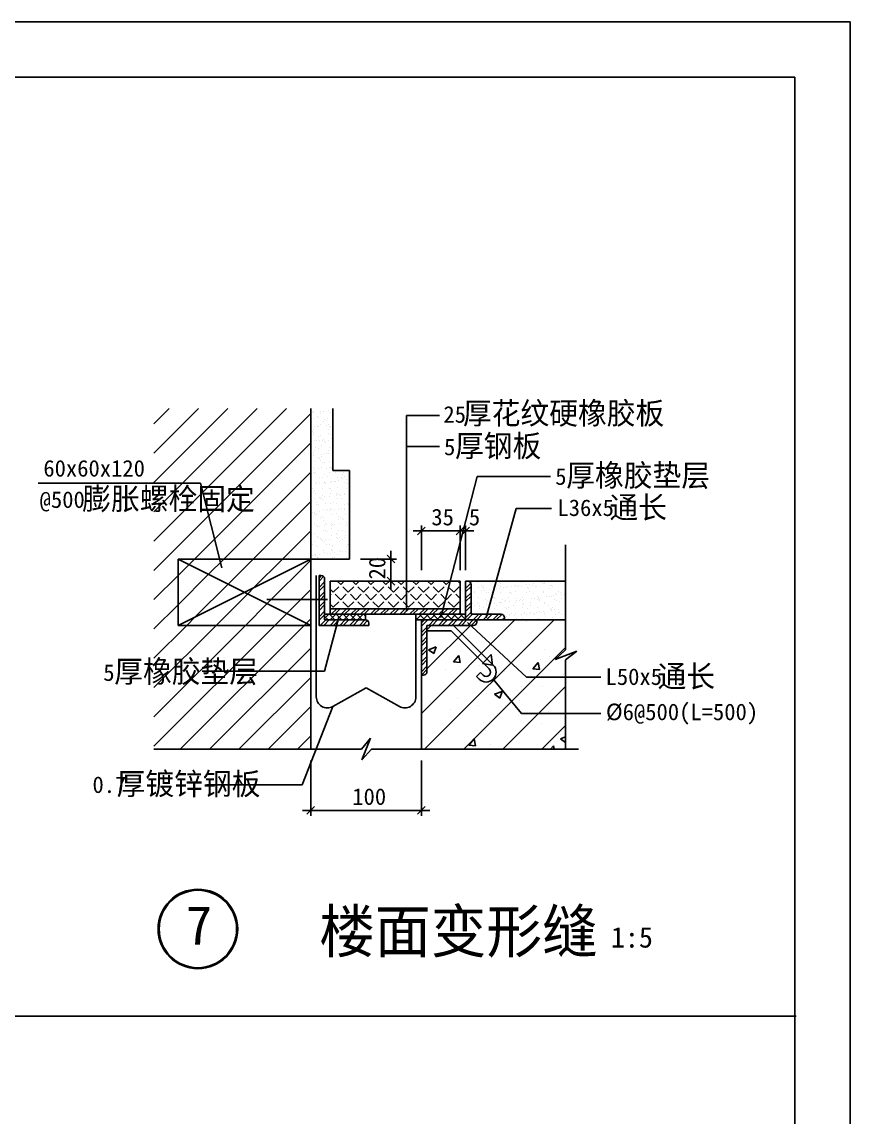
# Model space of a CAD drawing. Header units: metres. Extents: x 149005 to 208296, y -217031 to -174943.
# Drawn here: x 193323 to 208296, y -194759 to -174943 of the extents above; entities that cross this region are included whole.
import ezdxf

# ---------------------------------------------------------------- set-up
doc = ezdxf.new("R2010")
doc.units = ezdxf.units.M
for name, color, linetype in [('2', 2, 'Continuous'), ('3', 70, 'Continuous'), ('DIM', 3, 'Continuous'), ('HA', 1, 'Continuous'), ('HZ', 6, 'Continuous'), ('TK', 141, 'Continuous'), ('WA', 7, 'Continuous')]:
    doc.layers.add(name, color=color, linetype=linetype)

msp = doc.modelspace()

# ---------------------------------------------------------------- linework, layer by layer
for p, q in [((200545.54, -184862.09), (200545.54, -184052.39)), ((201245.54, -184862.09), (201245.54, -184052.39)), ((201245.54, -184862.09), (201245.54, -184052.39)), ((201345.54, -184862.09), (201345.54, -184052.39)), ((200695.54, -184152.39), (200395.54, -184152.39)), ((200546.54, -184152.39), (201244.54, -184152.39)), ((201095.54, -184152.39), (201395.54, -184152.39)), ((201095.54, -184152.39), (201395.54, -184152.39)), ((201495.54, -184152.39), (201195.54, -184152.39)), ((201244.54, -184152.39), (201243.54, -184152.39)), ((201245.54, -184152.39), (201345.54, -184152.39)), ((201245.54, -184152.39), (201345.54, -184152.39)), ((201346.54, -184152.39), (201347.54, -184152.39)), ((199445.54, -184662.09), (200094.51, -184662.09)), ((199994.51, -184512.09), (199994.51, -184812.09)), ((199994.51, -184661.09), (199994.51, -184660.09)), ((199994.51, -184662.09), (199994.51, -185062.09)), ((199445.54, -185062.09), (200094.51, -185062.09)), ((199994.51, -185212.09), (199994.51, -184912.09)), ((199994.51, -185063.09), (199994.51, -185064.09)), ((198545.54, -188304.13), (198545.54, -189310.06)), ((200545.54, -188304.13), (200545.54, -189310.06)), ((198695.54, -189210.06), (198395.54, -189210.06)), ((198546.54, -189210.06), (200544.54, -189210.06)), ((200395.54, -189210.06), (200695.54, -189210.06))]:
    msp.add_line(p, q)
for points in [[(200615.54, -184082.39), (200475.54, -184222.39)], [(201175.54, -184222.39), (201315.54, -184082.39)], [(201175.54, -184222.39), (201315.54, -184082.39)], [(201415.54, -184082.39), (201275.54, -184222.39)], [(199924.51, -184592.09), (200064.51, -184732.09)], [(200064.51, -185132.09), (199924.51, -184992.09)], [(198615.54, -189140.06), (198475.54, -189280.06)], [(200475.54, -189280.06), (200615.54, -189140.06)]]:
    msp.add_lwpolyline(points)
at = {"layer": '2'}
for p, q in [((198945.54, -183062.09), (198945.54, -181938.38)), ((198945.54, -183062.09), (199245.54, -183062.09)), ((199245.54, -184662.09), (199245.54, -183062.09)), ((196145.54, -185862.09), (198545.54, -184662.09)), ((196145.54, -184662.09), (198545.54, -185862.09)), ((198545.54, -184662.09), (196145.54, -184662.09)), ((196145.54, -184662.09), (196145.54, -185862.09)), ((198545.54, -185862.09), (198545.54, -184662.09)), ((199245.54, -184662.09), (198545.54, -184662.09)), ((198645.54, -184962.09), (198645.54, -187156.13)), ((201385.54, -185062.09), (203153.69, -185062.09)), ((198847.34, -185392.09), (197748.38, -185392.09)), ((196145.54, -185862.09), (198545.54, -185862.09)), ((200445.54, -185762.09), (200445.54, -187156.13)), ((201126.44, -185862.09), (201843.84, -186579.49)), ((201085.02, -185962.09), (200645.54, -185962.09)), ((201773.13, -186650.21), (201085.02, -185962.09)), ((201542.48, -186787.25), (201613.19, -186716.54)), ((201589.28, -186834.05), (201542.48, -186787.25)), ((201613.19, -186716.54), (201659.99, -186763.34)), ((199545.54, -186994.81), (198942.94, -187330.81)), ((199545.54, -186994.81), (200148.14, -187330.81))]:
    msp.add_line(p, q, dxfattribs=at)
for centre, radius, start, end in [((201716.56, -186706.77), 180, 225, 45), ((201716.56, -186706.77), 80, 225, 45), ((198845.54, -187156.13), 200, 180, 299.14), ((200245.54, -187156.13), 200, 240.86, 0)]:
    msp.add_arc(centre, radius, start, end, dxfattribs=at)
at = {"layer": '3'}
for p, q in [((198735.54, -184962.09), (198695.54, -184962.09)), ((198695.54, -184962.09), (198695.54, -185862.09)), ((198795.54, -185762.09), (198795.54, -185022.09)), ((201245.54, -185062.09), (198895.54, -185062.09)), ((198895.54, -185062.09), (198895.54, -185662.09)), ((201245.54, -185662.09), (201245.54, -185062.09)), ((201345.54, -185762.09), (201345.54, -185062.09)), ((201345.54, -185062.09), (201385.54, -185062.09)), ((201445.54, -185122.09), (201445.54, -185662.09)), ((200445.54, -185662.09), (198795.54, -185662.09)), ((201245.54, -185562.09), (198895.54, -185562.09)), ((199535.54, -185762.09), (199535.54, -185662.09)), ((200445.54, -185762.09), (200445.54, -185662.09)), ((201345.54, -185662.09), (200445.54, -185662.09)), ((201445.54, -185662.09), (201985.54, -185662.09)), ((198695.54, -185862.09), (199595.54, -185862.09)), ((199535.54, -185762.09), (198795.54, -185762.09)), ((199595.54, -185862.09), (199595.54, -185822.09)), ((201345.54, -185762.09), (200445.54, -185762.09)), ((201545.54, -185762.09), (200545.54, -185762.09)), ((200545.54, -185762.09), (200545.54, -186762.09)), ((200645.54, -186702.09), (200645.54, -185862.09)), ((200645.54, -185862.09), (201485.54, -185862.09)), ((202045.54, -185762.09), (201345.54, -185762.09)), ((201545.54, -185802.09), (201545.54, -185762.09)), ((202045.54, -185722.09), (202045.54, -185762.09)), ((200545.54, -186762.09), (200585.54, -186762.09))]:
    msp.add_line(p, q, dxfattribs=at)
for centre, start, end in [((198735.54, -185022.09), 0, 90), ((201385.54, -185122.09), 0, 90), ((201985.54, -185722.09), 0, 90), ((199535.54, -185822.09), 0, 90), ((201485.54, -185802.09), 270, 0), ((200585.54, -186702.09), 270, 0)]:
    msp.add_arc(centre, 60, start, end, dxfattribs=at)
at = {"layer": 'DIM'}
for p, q in [((200274.56, -182623.97), (200274.56, -182064.99)), ((200274.56, -182064.99), (200871.41, -182064.99)), ((200274.56, -185605.21), (200274.56, -182623.97)), ((200274.56, -182623.97), (200871.41, -182623.97)), ((196552.63, -183288.45), (193615.64, -183288.45)), ((196936.44, -184822.16), (196552.63, -183288.45)), ((200894.02, -185717.8), (201552.79, -183167.87)), ((201552.79, -183167.87), (202880.75, -183167.87)), ((201718.7, -185720.85), (202256.77, -183745.98)), ((202256.77, -183745.98), (202896.75, -183745.98)), ((203153.69, -184405.77), (203153.69, -186307.1)), ((199050.16, -185716.33), (198791.9, -186688.15)), ((201381.8, -185810.08), (202444.19, -186800.47)), ((203153.69, -186307.1), (202962.5, -186480.5)), ((202962.5, -186480.5), (203353.45, -186326.77)), ((203353.45, -186326.77), (203153.69, -186488.14)), ((203153.69, -186488.14), (203153.69, -188104.13)), ((198791.9, -186688.15), (196583.36, -186688.15)), ((201843.84, -186834.05), (202352.79, -187458.02)), ((202444.19, -186800.47), (203788.95, -186800.47)), ((198942.94, -187330.81), (198391.42, -188749.57)), ((202352.79, -187458.02), (203791.85, -187458.02)), ((199625, -187904.37), (199463.63, -188104.13)), ((199471.26, -188295.31), (199625, -187904.37)), ((199463.63, -188104.13), (195708.48, -188104.13)), ((199644.67, -188104.13), (199471.26, -188295.31)), ((203386.08, -188104.13), (199644.67, -188104.13)), ((198391.42, -188749.57), (196664.26, -188749.57)), ((151425.18, -192934.41), (207319.3, -192934.41))]:
    msp.add_line(p, q, dxfattribs=at)
for radius in [720, 700]:
    msp.add_circle((196504.14, -191355.4), radius, dxfattribs=at)
at = {"layer": 'HA'}
for p, q in [((195708.48, -182214.79), (195984.89, -181938.38)), ((195708.48, -182745.12), (196515.22, -181938.38)), ((195708.48, -183275.45), (197045.55, -181938.38)), ((195708.48, -183805.78), (197575.88, -181938.38)), ((195708.48, -184336.11), (198106.21, -181938.38)), ((195708.48, -184866.44), (198545.54, -182029.38)), ((198576.09, -181987.95), (198576.09, -181987.95)), ((198589.59, -182009.55), (198589.59, -182009.55)), ((198594.18, -182010.12), (198594.18, -182010.12)), ((198675.62, -182079.15), (198675.62, -182079.15)), ((198694.05, -182096.04), (198694.05, -182096.04)), ((198714.63, -182034.66), (198714.63, -182034.66)), ((198730.01, -181992.24), (198730.01, -181992.24)), ((198782.06, -181985.39), (198782.06, -181985.39)), ((198863.36, -181974.68), (198863.36, -181974.68)), ((198901, -182008.98), (198901, -182008.98)), ((198553.03, -182274.46), (198553.03, -182274.46)), ((198594.04, -182127.19), (198594.04, -182127.19)), ((198605.08, -182267.6), (198605.08, -182267.6)), ((198670.35, -182259.96), (198670.35, -182259.96)), ((198686.38, -182256.9), (198686.38, -182256.9)), ((198720.93, -182227.34), (198720.93, -182227.34)), ((198781.05, -182175.76), (198781.05, -182175.76)), ((198787.78, -182135.82), (198787.78, -182135.82)), ((198822.21, -182239.02), (198822.21, -182239.02)), ((198829.95, -182162.68), (198829.95, -182162.68)), ((198855.8, -182123.85), (198855.8, -182123.85)), ((198874.26, -182232.16), (198874.26, -182232.16)), ((198880.58, -182266.97), (198880.58, -182266.97)), ((198899.02, -182283.86), (198899.02, -182283.86)), ((198557.13, -182386.79), (198557.13, -182386.79)), ((198579.97, -182354.73), (198579.97, -182354.73)), ((198598.4, -182371.62), (198598.4, -182371.62)), ((198599.3, -182413.66), (198599.3, -182413.66)), ((198600.34, -182319.87), (198600.34, -182319.87)), ((198685.4, -182451.34), (198685.4, -182451.34)), ((198727.23, -182420.02), (198727.23, -182420.02)), ((198862.1, -182316.53), (198862.1, -182316.53)), ((198868.55, -182386.23), (198868.55, -182386.23)), ((198910.72, -182413.09), (198910.72, -182413.09)), ((198914.41, -182485.79), (198914.41, -182485.79)), ((196443.15, -184662.09), (198545.54, -182559.71)), ((198606.64, -182512.55), (198606.64, -182512.55)), ((198637.9, -182637.2), (198637.9, -182637.2)), ((198645.23, -182521.23), (198645.23, -182521.23)), ((198680.07, -182664.07), (198680.07, -182664.07)), ((198697.28, -182514.38), (198697.28, -182514.38)), ((198733.53, -182612.7), (198733.53, -182612.7)), ((198751.11, -182510.37), (198751.11, -182510.37)), ((198778.58, -182503.68), (198778.58, -182503.68)), ((198784.94, -182542.55), (198784.94, -182542.55)), ((198803.37, -182559.44), (198803.37, -182559.44)), ((198868.4, -182509.21), (198868.4, -182509.21)), ((198890.37, -182639.16), (198890.37, -182639.16)), ((198589.75, -182726.92), (198589.75, -182726.92)), ((198601.6, -182785.89), (198601.6, -182785.89)), ((198612.94, -182705.24), (198612.94, -182705.24)), ((198619.24, -182897.92), (198619.24, -182897.92)), ((198689.29, -182818.13), (198689.29, -182818.13)), ((198707.72, -182835.02), (198707.72, -182835.02)), ((198718.66, -182887.61), (198718.66, -182887.61)), ((198737.43, -182768.01), (198737.43, -182768.01)), ((198739.83, -182805.39), (198739.83, -182805.39)), ((198789.48, -182761.16), (198789.48, -182761.16)), ((198831.88, -182760.78), (198831.88, -182760.78)), ((198870.78, -182750.45), (198870.78, -182750.45)), ((198874.7, -182701.9), (198874.7, -182701.9)), ((198881, -182894.58), (198881, -182894.58)), ((196973.48, -184662.09), (198545.54, -183090.04)), ((198560.45, -183050.22), (198560.45, -183050.22)), ((198593.64, -183093.71), (198593.64, -183093.71)), ((198601.22, -183011.76), (198601.22, -183011.76)), ((198612.5, -183043.37), (198612.5, -183043.37)), ((198625.54, -183090.6), (198625.54, -183090.6)), ((198693.8, -183032.67), (198693.8, -183032.67)), ((198746.13, -182998.07), (198746.13, -182998.07)), ((198760.83, -182914.48), (198760.83, -182914.48)), ((198794.72, -182914.74), (198794.72, -182914.74)), ((198829.63, -183014.79), (198829.63, -183014.79)), ((198881.68, -183007.93), (198881.68, -183007.93)), ((198887.3, -183087.26), (198887.3, -183087.26)), ((198894.25, -183005.94), (198894.25, -183005.94)), ((198912.64, -183011.19), (198912.64, -183011.19)), ((198912.68, -183022.83), (198912.68, -183022.83)), ((199143.11, -183088.49), (199143.11, -183088.49)), ((198612.07, -183110.6), (198612.07, -183110.6)), ((198631.84, -183283.28), (198631.84, -183283.28)), ((198681.99, -183262.17), (198681.99, -183262.17)), ((198699.07, -183190.32), (198699.07, -183190.32)), ((198704.7, -183290.15), (198704.7, -183290.15)), ((198752.43, -183190.75), (198752.43, -183190.75)), ((198786, -183279.44), (198786, -183279.44)), ((198798.6, -183281.52), (198798.6, -183281.52)), ((198799.42, -183138.02), (198799.42, -183138.02)), ((198841.59, -183164.89), (198841.59, -183164.89)), ((198893.6, -183279.94), (198893.6, -183279.94)), ((198921.83, -183261.56), (198921.83, -183261.56)), ((198973.88, -183254.71), (198973.88, -183254.71)), ((198993.4, -183261.6), (198993.4, -183261.6)), ((198999.68, -183102.55), (198999.68, -183102.55)), ((199022.52, -183181.02), (199022.52, -183181.02)), ((199055.18, -183244.01), (199055.18, -183244.01)), ((199099.21, -183193.76), (199099.21, -183193.76)), ((199110.84, -183137.46), (199110.84, -183137.46)), ((199117.64, -183210.65), (199117.64, -183210.65)), ((199149.4, -183281.17), (199149.4, -183281.17)), ((199153, -183164.32), (199153, -183164.32)), ((199191, -183226.12), (199191, -183226.12)), ((199204.64, -183290.37), (199204.64, -183290.37)), ((199243.06, -183219.27), (199243.06, -183219.27)), ((198568.77, -183389), (198568.77, -183389)), ((198603.42, -183465.9), (198603.42, -183465.9)), ((198610.94, -183415.86), (198610.94, -183415.86)), ((198638.14, -183475.96), (198638.14, -183475.96)), ((198652.65, -183297), (198652.65, -183297)), ((198758.73, -183383.43), (198758.73, -183383.43)), ((198817.03, -183298.41), (198817.03, -183298.41)), ((198880.18, -183388.43), (198880.18, -183388.43)), ((198899.89, -183472.63), (198899.89, -183472.63)), ((198904.03, -183378.13), (198904.03, -183378.13)), ((198922.35, -183415.3), (198922.35, -183415.3)), ((199003.56, -183469.34), (199003.56, -183469.34)), ((199021.99, -183486.23), (199021.99, -183486.23)), ((199028.81, -183373.7), (199028.81, -183373.7)), ((199147.38, -183490.78), (199147.38, -183490.78)), ((199155.7, -183473.85), (199155.7, -183473.85)), ((199191.6, -183387.87), (199191.6, -183387.87)), ((199233.77, -183414.73), (199233.77, -183414.73)), ((197503.81, -184662.09), (198545.54, -183620.37)), ((198609.02, -183561.66), (198609.02, -183561.66)), ((198644.44, -183668.65), (198644.44, -183668.65)), ((198649.53, -183639.41), (198649.53, -183639.41)), ((198691.7, -183666.27), (198691.7, -183666.27)), ((198702.95, -183557.11), (198702.95, -183557.11)), ((198721.38, -183574), (198721.38, -183574)), ((198744.85, -183543.78), (198744.85, -183543.78)), ((198762.75, -183512.58), (198762.75, -183512.58)), ((198765.02, -183576.12), (198765.02, -183576.12)), ((198796.9, -183536.92), (198796.9, -183536.92)), ((198808.38, -183653.72), (198808.38, -183653.72)), ((198878.2, -183526.22), (198878.2, -183526.22)), ((198906.19, -183665.31), (198906.19, -183665.31)), ((198960.95, -183638.84), (198960.95, -183638.84)), ((199003.12, -183665.71), (199003.12, -183665.71)), ((199014.03, -183508.34), (199014.03, -183508.34)), ((199035.11, -183566.38), (199035.11, -183566.38)), ((199066.08, -183501.49), (199066.08, -183501.49)), ((199074.16, -183512.01), (199074.16, -183512.01)), ((199108.99, -183565.95), (199108.99, -183565.95)), ((199162, -183666.54), (199162, -183666.54)), ((199208.53, -183657.15), (199208.53, -183657.15)), ((199226.96, -183674.04), (199226.96, -183674.04)), ((198567.87, -183825.99), (198567.87, -183825.99)), ((198607.3, -183832.69), (198607.3, -183832.69)), ((198619.92, -183819.14), (198619.92, -183819.14)), ((198625.73, -183849.58), (198625.73, -183849.58)), ((198650.73, -183861.33), (198650.73, -183861.33)), ((198701.22, -183808.44), (198701.22, -183808.44)), ((198771.32, -183768.8), (198771.32, -183768.8)), ((198837.05, -183790.55), (198837.05, -183790.55)), ((198843.51, -183762.99), (198843.51, -183762.99)), ((198889.1, -183783.7), (198889.1, -183783.7)), ((198907.91, -183744.92), (198907.91, -183744.92)), ((198912.49, -183857.99), (198912.49, -183857.99)), ((198926.34, -183761.81), (198926.34, -183761.81)), ((198970.4, -183773), (198970.4, -183773)), ((199013.34, -183841.53), (199013.34, -183841.53)), ((199041.41, -183759.07), (199041.41, -183759.07)), ((199106.23, -183755.12), (199106.23, -183755.12)), ((199154.93, -183762.42), (199154.93, -183762.42)), ((199158.28, -183748.26), (199158.28, -183748.26)), ((199168.3, -183859.22), (199168.3, -183859.22)), ((199239.58, -183737.56), (199239.58, -183737.56)), ((198612.86, -184013.96), (198612.86, -184013.96)), ((198657.03, -184054.01), (198657.03, -184054.01)), ((198660.07, -184072.77), (198660.07, -184072.77)), ((198712.12, -184065.92), (198712.12, -184065.92)), ((198712.73, -183929.3), (198712.73, -183929.3)), ((198730.3, -183889.82), (198730.3, -183889.82)), ((198772.47, -183916.68), (198772.47, -183916.68)), ((198777.62, -183961.48), (198777.62, -183961.48)), ((198793.42, -184055.21), (198793.42, -184055.21)), ((198812.26, -184020.5), (198812.26, -184020.5)), ((198830.7, -184037.39), (198830.7, -184037.39)), ((198918.79, -184050.67), (198918.79, -184050.67)), ((198924.28, -184013.4), (198924.28, -184013.4)), ((198929.25, -184037.33), (198929.25, -184037.33)), ((198981.3, -184030.48), (198981.3, -184030.48)), ((199041.71, -183889.25), (199041.71, -183889.25)), ((199047.71, -183951.75), (199047.71, -183951.75)), ((199062.6, -184019.77), (199062.6, -184019.77)), ((199083.88, -183916.12), (199083.88, -183916.12)), ((199112.88, -183932.73), (199112.88, -183932.73)), ((199131.31, -183949.62), (199131.31, -183949.62)), ((199174.6, -184051.9), (199174.6, -184051.9)), ((199198.43, -184001.89), (199198.43, -184001.89)), ((199218.31, -184029.34), (199218.31, -184029.34)), ((199235.69, -184012.83), (199235.69, -184012.83)), ((198034.14, -184662.09), (198545.54, -184150.7)), ((198617.08, -184204.88), (198617.08, -184204.88)), ((198663.33, -184246.69), (198663.33, -184246.69)), ((198693.62, -184264.37), (198693.62, -184264.37)), ((198783.92, -184154.16), (198783.92, -184154.16)), ((198811.06, -184140.23), (198811.06, -184140.23)), ((198853.23, -184167.09), (198853.23, -184167.09)), ((198917.69, -184117.11), (198917.69, -184117.11)), ((198925.09, -184243.36), (198925.09, -184243.36)), ((199005.04, -184263.81), (199005.04, -184263.81)), ((199017.23, -184208.32), (199017.23, -184208.32)), ((199021.45, -184284.11), (199021.45, -184284.11)), ((199035.66, -184225.21), (199035.66, -184225.21)), ((199054.01, -184144.43), (199054.01, -184144.43)), ((199073.5, -184277.25), (199073.5, -184277.25)), ((199122.47, -184139.66), (199122.47, -184139.66)), ((199154.8, -184266.55), (199154.8, -184266.55)), ((199164.64, -184166.53), (199164.64, -184166.53)), ((199180.9, -184244.58), (199180.9, -184244.58)), ((198580.41, -184391.21), (198580.41, -184391.21)), ((198616.44, -184337.43), (198616.44, -184337.43)), ((198622.58, -184418.07), (198622.58, -184418.07)), ((198669.63, -184439.38), (198669.63, -184439.38)), ((198716.61, -184296.08), (198716.61, -184296.08)), ((198735.05, -184312.97), (198735.05, -184312.97)), ((198752.27, -184319.54), (198752.27, -184319.54)), ((198790.22, -184346.84), (198790.22, -184346.84)), ((198804.32, -184312.69), (198804.32, -184312.69)), ((198822.04, -184392.69), (198822.04, -184392.69)), ((198885.62, -184301.99), (198885.62, -184301.99)), ((198891.82, -184390.64), (198891.82, -184390.64)), ((198931.39, -184436.04), (198931.39, -184436.04)), ((198933.99, -184417.5), (198933.99, -184417.5)), ((199060.31, -184337.11), (199060.31, -184337.11)), ((199122.66, -184304.93), (199122.66, -184304.93)), ((199187.2, -184437.26), (199187.2, -184437.26)), ((199203.24, -184390.07), (199203.24, -184390.07)), ((199222.19, -184396.13), (199222.19, -184396.13)), ((199240.62, -184413.02), (199240.62, -184413.02)), ((199245.4, -184416.94), (199245.4, -184416.94)), ((196343.95, -184761.3), (196443.15, -184662.09)), ((196697.5, -184938.08), (196973.48, -184662.09)), ((197051.05, -185114.85), (197503.81, -184662.09)), ((197522.75, -185173.49), (198034.14, -184662.09)), ((197758.16, -185468.41), (198545.54, -184681.03)), ((198575.29, -184601.76), (198575.29, -184601.76)), ((198620.96, -184571.66), (198620.96, -184571.66)), ((198627.34, -184594.91), (198627.34, -184594.91)), ((198639.4, -184588.55), (198639.4, -184588.55)), ((198661.17, -184641.62), (198661.17, -184641.62)), ((198675.93, -184632.06), (198675.93, -184632.06)), ((198708.64, -184584.2), (198708.64, -184584.2)), ((198774.39, -184514.78), (198774.39, -184514.78)), ((198796.52, -184539.53), (198796.52, -184539.53)), ((198844.47, -184566.32), (198844.47, -184566.32)), ((198896.52, -184559.47), (198896.52, -184559.47)), ((198921.58, -184483.9), (198921.58, -184483.9)), ((198937.69, -184628.72), (198937.69, -184628.72)), ((198940.01, -184500.79), (198940.01, -184500.79)), ((198972.58, -184641.05), (198972.58, -184641.05)), ((198977.82, -184548.77), (198977.82, -184548.77)), ((199027.01, -184580.51), (199027.01, -184580.51)), ((199066.61, -184529.8), (199066.61, -184529.8)), ((199085.8, -184514.22), (199085.8, -184514.22)), ((199113.65, -184530.88), (199113.65, -184530.88)), ((199165.7, -184524.03), (199165.7, -184524.03)), ((199193.5, -184629.95), (199193.5, -184629.95)), ((196145.54, -184959.71), (196343.95, -184761.3)), ((195708.48, -185396.77), (196145.54, -184959.71)), ((196145.54, -185490.04), (196697.5, -184938.08)), ((198695.54, -184998.86), (198732.3, -184962.09)), ((198695.54, -185061.36), (198777.59, -184979.3)), ((198695.54, -185175.64), (198795.54, -185075.64)), ((199087.88, -185125.1), (199024.88, -185062.09)), ((199087.88, -185125.1), (199150.89, -185062.09)), ((199360.12, -185125.1), (199297.11, -185062.09)), ((199360.12, -185125.1), (199423.12, -185062.09)), ((199632.35, -185125.1), (199569.35, -185062.09)), ((199632.35, -185125.1), (199695.36, -185062.09)), ((199904.59, -185125.1), (199841.59, -185062.09)), ((199904.59, -185125.1), (199967.59, -185062.09)), ((200176.83, -185125.1), (200113.82, -185062.09)), ((200176.83, -185125.1), (200239.83, -185062.09)), ((200449.06, -185125.1), (200386.06, -185062.09)), ((200449.06, -185125.1), (200512.07, -185062.09)), ((200721.3, -185125.1), (200658.29, -185062.09)), ((200721.3, -185125.1), (200784.3, -185062.09)), ((200993.53, -185125.1), (200930.53, -185062.09)), ((200993.53, -185125.1), (201056.54, -185062.09)), ((201245.54, -185104.87), (201202.77, -185062.09)), ((201345.54, -185079.27), (201362.71, -185062.09)), ((201448.48, -185072.32), (201448.48, -185072.32)), ((201710.24, -185068.98), (201710.24, -185068.98)), ((201966.05, -185070.2), (201966.05, -185070.2)), ((202845.92, -185075.18), (202845.92, -185075.18)), ((196462.09, -185703.82), (197051.05, -185114.85)), ((197404.61, -185291.63), (197522.75, -185173.49)), ((198111.71, -185645.18), (198545.54, -185211.36)), ((198695.54, -185238.14), (198795.54, -185138.14)), ((198695.54, -185352.41), (198795.54, -185252.41)), ((198951.76, -185261.22), (198895.54, -185204.99)), ((198951.76, -185261.22), (199050.76, -185162.22)), ((199224, -185261.22), (199125, -185162.22)), ((199224, -185261.22), (199322.99, -185162.22)), ((199496.24, -185261.22), (199397.24, -185162.22)), ((199496.24, -185261.22), (199595.23, -185162.22)), ((199768.47, -185261.22), (199669.48, -185162.22)), ((199768.47, -185261.22), (199867.47, -185162.22)), ((200040.71, -185261.22), (199941.71, -185162.22)), ((200040.71, -185261.22), (200139.7, -185162.22)), ((200312.94, -185261.22), (200213.95, -185162.22)), ((200312.94, -185261.22), (200411.94, -185162.22)), ((200585.18, -185261.22), (200486.19, -185162.22)), ((200585.18, -185261.22), (200684.18, -185162.22)), ((200857.42, -185261.22), (200758.42, -185162.22)), ((200857.42, -185261.22), (200956.41, -185162.22)), ((201129.65, -185261.22), (201030.66, -185162.22)), ((201129.65, -185261.22), (201228.65, -185162.22)), ((201345.54, -185193.55), (201440.67, -185098.42)), ((201345.54, -185256.05), (201445.54, -185156.05)), ((201345.54, -185370.32), (201445.54, -185270.32)), ((201454.78, -185265), (201454.78, -185265)), ((201500.04, -185252.37), (201500.04, -185252.37)), ((201507.99, -185261.49), (201507.99, -185261.49)), ((201554.89, -185080.74), (201554.89, -185080.74)), ((201575.37, -185172.47), (201575.37, -185172.47)), ((201625.42, -185137.34), (201625.42, -185137.34)), ((201635.86, -185234.49), (201635.86, -185234.49)), ((201654.42, -185171.94), (201654.42, -185171.94)), ((201667.59, -185164.21), (201667.59, -185164.21)), ((201672.85, -185188.83), (201672.85, -185188.83)), ((201687.92, -185227.64), (201687.92, -185227.64)), ((201716.54, -185261.66), (201716.54, -185261.66)), ((201759.85, -185268.55), (201759.85, -185268.55)), ((201769.21, -185216.93), (201769.21, -185216.93)), ((201819.4, -185260.92), (201819.4, -185260.92)), ((201845.46, -185162.74), (201845.46, -185162.74)), ((201905.04, -185199.05), (201905.04, -185199.05)), ((201936.84, -185136.78), (201936.84, -185136.78)), ((201955.03, -185084.18), (201955.03, -185084.18)), ((201957.09, -185192.2), (201957.09, -185192.2)), ((201972.35, -185262.89), (201972.35, -185262.89)), ((201973.46, -185101.07), (201973.46, -185101.07)), ((201979.01, -185163.64), (201979.01, -185163.64)), ((202038.39, -185181.49), (202038.39, -185181.49)), ((202060.46, -185180.79), (202060.46, -185180.79)), ((202107.22, -185159.4), (202107.22, -185159.4)), ((202130.82, -185260.36), (202130.82, -185260.36)), ((202159.99, -185271.99), (202159.99, -185271.99)), ((202174.22, -185163.61), (202174.22, -185163.61)), ((202226.27, -185156.76), (202226.27, -185156.76)), ((202242.44, -185253.16), (202242.44, -185253.16)), ((202248.25, -185136.21), (202248.25, -185136.21)), ((202290.42, -185163.08), (202290.42, -185163.08)), ((202307.57, -185146.06), (202307.57, -185146.06)), ((202361.07, -185093.02), (202361.07, -185093.02)), ((202363.03, -185160.62), (202363.03, -185160.62)), ((202442.23, -185259.79), (202442.23, -185259.79)), ((202443.4, -185128.17), (202443.4, -185128.17)), ((202460.61, -185184.22), (202460.61, -185184.22)), ((202479.04, -185201.11), (202479.04, -185201.11)), ((202495.45, -185121.32), (202495.45, -185121.32)), ((202504.2, -185249.82), (202504.2, -185249.82)), ((202559.67, -185135.65), (202559.67, -185135.65)), ((202576.75, -185110.62), (202576.75, -185110.62)), ((202601.84, -185162.51), (202601.84, -185162.51)), ((202633.12, -185150.89), (202633.12, -185150.89)), ((202712.57, -185092.74), (202712.57, -185092.74)), ((202753.65, -185259.22), (202753.65, -185259.22)), ((202760.01, -185251.04), (202760.01, -185251.04)), ((202761.22, -185096.46), (202761.22, -185096.46)), ((202764.62, -185085.88), (202764.62, -185085.88)), ((202779.65, -185113.35), (202779.65, -185113.35)), ((202866.65, -185193.06), (202866.65, -185193.06)), ((202871.08, -185135.08), (202871.08, -185135.08)), ((202894.88, -185147.55), (202894.88, -185147.55)), ((202913.25, -185161.94), (202913.25, -185161.94)), ((203030.1, -185241.31), (203030.1, -185241.31)), ((203065.06, -185258.66), (203065.06, -185258.66)), ((203150.68, -185148.78), (203150.68, -185148.78)), ((196834.14, -185862.09), (197404.61, -185291.63)), ((197364.47, -185862.09), (197758.16, -185468.41)), ((198695.54, -185414.91), (198718.36, -185392.09)), ((198695.54, -185529.19), (198795.54, -185429.19)), ((198718.36, -185392.09), (198795.54, -185314.91)), ((198895.54, -185317.44), (198914.64, -185298.34)), ((198951.76, -185533.45), (199050.76, -185434.46)), ((199087.88, -185397.33), (198988.89, -185298.34)), ((199087.88, -185397.33), (199186.88, -185298.34)), ((199224, -185533.45), (199125, -185434.46)), ((199224, -185533.45), (199322.99, -185434.46)), ((199360.12, -185397.33), (199261.12, -185298.34)), ((199360.12, -185397.33), (199459.11, -185298.34)), ((199496.24, -185533.45), (199397.24, -185434.46)), ((199496.24, -185533.45), (199595.23, -185434.46)), ((199632.35, -185397.33), (199533.36, -185298.34)), ((199632.35, -185397.33), (199731.35, -185298.34)), ((199768.47, -185533.45), (199669.48, -185434.46)), ((199768.47, -185533.45), (199867.47, -185434.46)), ((199904.59, -185397.33), (199805.6, -185298.34)), ((199904.59, -185397.33), (200003.59, -185298.34)), ((200040.71, -185533.45), (199941.71, -185434.46)), ((200040.71, -185533.45), (200139.7, -185434.46)), ((200176.83, -185397.33), (200077.83, -185298.34)), ((200176.83, -185397.33), (200275.82, -185298.34)), ((200312.94, -185533.45), (200213.95, -185434.46)), ((200312.94, -185533.45), (200411.94, -185434.46)), ((200449.06, -185397.33), (200350.07, -185298.34)), ((200449.06, -185397.33), (200548.06, -185298.34)), ((200585.18, -185533.45), (200486.19, -185434.46)), ((200585.18, -185533.45), (200684.18, -185434.46)), ((200721.3, -185397.33), (200622.3, -185298.34)), ((200721.3, -185397.33), (200820.29, -185298.34)), ((200857.42, -185533.45), (200758.42, -185434.46)), ((200857.42, -185533.45), (200956.41, -185434.46)), ((200993.53, -185397.33), (200894.54, -185298.34)), ((200993.53, -185397.33), (201092.53, -185298.34)), ((201129.65, -185533.45), (201030.66, -185434.46)), ((201129.65, -185533.45), (201228.65, -185434.46)), ((201245.54, -185377.1), (201166.78, -185298.34)), ((201345.54, -185432.82), (201445.54, -185332.82)), ((201345.54, -185547.1), (201445.54, -185447.1)), ((201459.24, -185356.32), (201459.24, -185356.32)), ((201461.08, -185457.68), (201461.08, -185457.68)), ((201558.77, -185447.53), (201558.77, -185447.53)), ((201577.2, -185464.42), (201577.2, -185464.42)), ((201581.67, -185365.15), (201581.67, -185365.15)), ((201706.19, -185387.75), (201706.19, -185387.75)), ((201722.84, -185454.34), (201722.84, -185454.34)), ((201748.36, -185414.62), (201748.36, -185414.62)), ((201851.76, -185355.42), (201851.76, -185355.42)), ((201859.38, -185359.76), (201859.38, -185359.76)), ((201861.41, -185463.71), (201861.41, -185463.71)), ((201877.81, -185376.65), (201877.81, -185376.65)), ((201964.81, -185456.37), (201964.81, -185456.37)), ((201978.65, -185455.57), (201978.65, -185455.57)), ((201997.24, -185445.83), (201997.24, -185445.83)), ((202017.6, -185387.19), (202017.6, -185387.19)), ((202049.29, -185438.97), (202049.29, -185438.97)), ((202059.77, -185414.05), (202059.77, -185414.05)), ((202113.52, -185352.08), (202113.52, -185352.08)), ((202130.59, -185428.27), (202130.59, -185428.27)), ((202178.43, -185288.88), (202178.43, -185288.88)), ((202248.74, -185445.84), (202248.74, -185445.84)), ((202265.43, -185368.6), (202265.43, -185368.6)), ((202266.42, -185410.39), (202266.42, -185410.39)), ((202318.47, -185403.54), (202318.47, -185403.54)), ((202329.01, -185386.62), (202329.01, -185386.62)), ((202364.96, -185459.8), (202364.96, -185459.8)), ((202369.33, -185353.31), (202369.33, -185353.31)), ((202371.18, -185413.49), (202371.18, -185413.49)), ((202399.77, -185392.83), (202399.77, -185392.83)), ((202510.5, -185442.5), (202510.5, -185442.5)), ((202535.6, -185374.95), (202535.6, -185374.95)), ((202566.04, -185280.83), (202566.04, -185280.83)), ((202587.65, -185368.1), (202587.65, -185368.1)), ((202639.42, -185343.57), (202639.42, -185343.57)), ((202640.43, -185386.06), (202640.43, -185386.06)), ((202665.57, -185372.04), (202665.57, -185372.04)), ((202668.95, -185357.4), (202668.95, -185357.4)), ((202682.6, -185412.92), (202682.6, -185412.92)), ((202684, -185388.93), (202684, -185388.93)), ((202766.31, -185443.73), (202766.31, -185443.73)), ((202771, -185468.65), (202771, -185468.65)), ((202804.77, -185339.51), (202804.77, -185339.51)), ((202856.82, -185332.66), (202856.82, -185332.66)), ((202901.18, -185340.24), (202901.18, -185340.24)), ((202938.12, -185321.96), (202938.12, -185321.96)), ((202951.84, -185385.49), (202951.84, -185385.49)), ((202966.18, -185284.27), (202966.18, -185284.27)), ((202984.61, -185301.16), (202984.61, -185301.16)), ((202994.01, -185412.35), (202994.01, -185412.35)), ((203036.39, -185433.99), (203036.39, -185433.99)), ((203071.61, -185380.88), (203071.61, -185380.88)), ((203073.95, -185304.08), (203073.95, -185304.08)), ((203126, -185297.22), (203126, -185297.22)), ((195708.48, -185927.1), (196145.54, -185490.04)), ((197894.8, -185862.09), (198111.71, -185645.18)), ((198695.54, -185591.69), (198795.54, -185491.69)), ((198695.54, -185705.97), (198795.54, -185605.97)), ((198695.54, -185768.47), (198795.54, -185668.47)), ((198795.54, -185739.18), (198872.62, -185662.09)), ((198982.42, -185762.09), (198882.42, -185662.09)), ((198951.76, -185533.45), (198895.54, -185477.23)), ((198895.54, -185568.47), (198901.91, -185562.09)), ((198896.36, -185762.09), (198996.36, -185662.09)), ((198916.19, -185662.09), (199016.19, -185562.09)), ((198978.69, -185662.09), (199078.69, -185562.09)), ((199106.16, -185762.09), (199006.16, -185662.09)), ((199020.11, -185762.09), (199120.11, -185662.09)), ((199092.96, -185662.09), (199192.96, -185562.09)), ((199229.9, -185762.09), (199129.9, -185662.09)), ((199143.85, -185762.09), (199243.85, -185662.09)), ((199155.46, -185662.09), (199255.46, -185562.09)), ((199353.65, -185762.09), (199253.65, -185662.09)), ((199267.59, -185762.09), (199367.59, -185662.09)), ((199269.74, -185662.09), (199369.74, -185562.09)), ((199332.24, -185662.09), (199432.24, -185562.09)), ((199477.39, -185762.09), (199377.39, -185662.09)), ((199391.34, -185762.09), (199491.34, -185662.09)), ((199446.52, -185662.09), (199546.52, -185562.09)), ((199535.54, -185696.5), (199501.13, -185662.09)), ((199509.02, -185662.09), (199609.02, -185562.09)), ((199623.29, -185662.09), (199723.29, -185562.09)), ((199685.79, -185662.09), (199785.79, -185562.09)), ((199800.07, -185662.09), (199900.07, -185562.09)), ((199862.57, -185662.09), (199962.57, -185562.09)), ((199976.85, -185662.09), (200076.85, -185562.09)), ((200039.35, -185662.09), (200139.35, -185562.09)), ((200153.62, -185662.09), (200253.62, -185562.09)), ((200216.12, -185662.09), (200316.12, -185562.09)), ((200330.4, -185662.09), (200430.4, -185562.09)), ((200392.9, -185662.09), (200492.9, -185562.09)), ((200450.58, -185762.09), (200550.58, -185662.09)), ((200606.52, -185762.09), (200506.52, -185662.09)), ((200507.18, -185662.09), (200607.18, -185562.09)), ((200569.68, -185662.09), (200669.68, -185562.09)), ((200574.32, -185762.09), (200674.32, -185662.09)), ((200730.26, -185762.09), (200630.26, -185662.09)), ((200683.95, -185662.09), (200783.95, -185562.09)), ((200698.07, -185762.09), (200798.07, -185662.09)), ((200746.45, -185662.09), (200846.45, -185562.09)), ((200854, -185762.09), (200754, -185662.09)), ((200821.81, -185762.09), (200921.81, -185662.09)), ((200860.73, -185662.09), (200960.73, -185562.09)), ((200977.75, -185762.09), (200877.75, -185662.09)), ((200923.23, -185662.09), (201023.23, -185562.09)), ((200945.56, -185762.09), (201045.56, -185662.09)), ((201101.49, -185762.09), (201001.49, -185662.09)), ((201037.51, -185662.09), (201137.51, -185562.09)), ((201069.3, -185762.09), (201169.3, -185662.09)), ((201100.01, -185662.09), (201200.01, -185562.09)), ((201225.23, -185762.09), (201125.23, -185662.09)), ((201193.04, -185762.09), (201293.04, -185662.09)), ((201214.28, -185662.09), (201245.54, -185630.84)), ((201345.54, -185758.65), (201248.98, -185662.09)), ((201345.54, -185609.6), (201445.54, -185509.6)), ((201345.54, -185723.88), (201445.54, -185623.88)), ((201369.82, -185762.09), (201469.82, -185662.09)), ((201458.89, -185516.7), (201458.89, -185516.7)), ((201467.38, -185650.36), (201467.38, -185650.36)), ((201475.53, -185638.73), (201475.53, -185638.73)), ((201484.1, -185762.09), (201584.1, -185662.09)), ((201510.94, -185509.85), (201510.94, -185509.85)), ((201546.6, -185762.09), (201646.6, -185662.09)), ((201587.97, -185557.83), (201587.97, -185557.83)), ((201588.75, -185511.9), (201588.75, -185511.9)), ((201592.24, -185499.15), (201592.24, -185499.15)), ((201660.87, -185762.09), (201760.87, -185662.09)), ((201664.2, -185544.14), (201664.2, -185544.14)), ((201723.37, -185762.09), (201823.37, -185662.09)), ((201728.06, -185481.26), (201728.06, -185481.26)), ((201729.14, -185647.02), (201729.14, -185647.02)), ((201763.73, -185635.34), (201763.73, -185635.34)), ((201780.12, -185474.41), (201780.12, -185474.41)), ((201782.16, -185652.23), (201782.16, -185652.23)), ((201786.95, -185638.16), (201786.95, -185638.16)), ((201837.65, -185762.09), (201937.65, -185662.09)), ((201858.06, -185548.1), (201858.06, -185548.1)), ((201900.15, -185762.09), (201998.69, -185663.55)), ((201900.17, -185511.33), (201900.17, -185511.33)), ((201984.95, -185648.25), (201984.95, -185648.25)), ((202064.34, -185547.57), (202064.34, -185547.57)), ((202082.78, -185564.46), (202082.78, -185564.46)), ((202098.36, -185637.6), (202098.36, -185637.6)), ((202119.82, -185544.76), (202119.82, -185544.76)), ((202140.53, -185664.46), (202140.53, -185664.46)), ((202169.78, -185644.18), (202169.78, -185644.18)), ((202211.58, -185510.77), (202211.58, -185510.77)), ((202255.04, -185638.52), (202255.04, -185638.52)), ((202358.62, -185657.17), (202358.62, -185657.17)), ((202375.63, -185545.99), (202375.63, -185545.99)), ((202383.39, -185476.69), (202383.39, -185476.69)), ((202409.78, -185637.03), (202409.78, -185637.03)), ((202410.67, -185650.31), (202410.67, -185650.31)), ((202451.95, -185663.9), (202451.95, -185663.9)), ((202470.39, -185556.41), (202470.39, -185556.41)), ((202491.97, -185639.61), (202491.97, -185639.61)), ((202516.8, -185635.18), (202516.8, -185635.18)), ((202522.99, -185510.2), (202522.99, -185510.2)), ((202569.92, -185647.62), (202569.92, -185647.62)), ((202588.35, -185664.51), (202588.35, -185664.51)), ((202627.8, -185621.73), (202627.8, -185621.73)), ((202645.72, -185536.26), (202645.72, -185536.26)), ((202679.85, -185614.88), (202679.85, -185614.88)), ((202721.19, -185636.47), (202721.19, -185636.47)), ((202761.15, -185604.17), (202761.15, -185604.17)), ((202763.36, -185663.33), (202763.36, -185663.33)), ((202772.6, -185636.41), (202772.6, -185636.41)), ((202834.41, -185509.63), (202834.41, -185509.63)), ((202870.53, -185559.85), (202870.53, -185559.85)), ((202888.97, -185576.74), (202888.97, -185576.74)), ((202896.97, -185586.29), (202896.97, -185586.29)), ((202907.47, -185532.92), (202907.47, -185532.92)), ((202949.02, -185579.44), (202949.02, -185579.44)), ((202975.96, -185656.46), (202975.96, -185656.46)), ((203030.32, -185568.73), (203030.32, -185568.73)), ((203032.61, -185635.9), (203032.61, -185635.9)), ((203042.69, -185626.68), (203042.69, -185626.68)), ((203074.78, -185662.76), (203074.78, -185662.76)), ((203145.82, -185509.07), (203145.82, -185509.07)), ((195708.48, -186457.43), (196303.81, -185862.09)), ((195708.48, -186987.76), (196834.14, -185862.09)), ((195708.48, -187518.09), (197364.47, -185862.09)), ((195708.48, -188048.42), (197894.8, -185862.09)), ((196183.1, -188104.13), (198425.13, -185862.09)), ((196303.81, -185862.09), (196462.09, -185703.82)), ((198425.13, -185862.09), (198465.27, -185821.96)), ((198465.27, -185821.96), (198545.54, -185741.69)), ((198716.19, -185862.09), (198816.19, -185762.09)), ((198778.69, -185862.09), (198878.69, -185762.09)), ((198858.67, -185762.09), (198795.54, -185698.96)), ((198892.96, -185862.09), (198992.96, -185762.09)), ((198955.46, -185862.09), (199055.46, -185762.09)), ((199069.74, -185862.09), (199169.74, -185762.09)), ((199132.24, -185862.09), (199232.24, -185762.09)), ((199246.52, -185862.09), (199346.52, -185762.09)), ((199309.02, -185862.09), (199409.02, -185762.09)), ((199423.29, -185862.09), (199523.29, -185762.09)), ((199485.79, -185862.09), (199572.81, -185775.08)), ((199515.08, -185762.09), (199535.54, -185741.64)), ((200482.77, -185762.09), (200445.54, -185724.86)), ((200545.54, -185879.27), (200662.71, -185762.09)), ((200545.54, -185816.77), (200600.21, -185762.09)), ((200545.54, -187454), (202237.44, -185762.09)), ((200602.52, -188104.13), (202944.55, -185762.09)), ((200645.54, -185939.79), (200723.23, -185862.09)), ((200645.54, -186646.89), (201430.34, -185862.09)), ((200676.99, -185862.09), (200776.99, -185762.09)), ((200739.49, -185862.09), (200839.49, -185762.09)), ((200853.77, -185862.09), (200953.77, -185762.09)), ((200916.27, -185862.09), (201016.27, -185762.09)), ((201030.54, -185862.09), (201130.54, -185762.09)), ((201093.04, -185862.09), (201193.04, -185762.09)), ((201207.32, -185862.09), (201307.32, -185762.09)), ((201269.82, -185862.09), (201369.82, -185762.09)), ((201316.79, -185762.09), (201345.54, -185733.34)), ((201384.1, -185862.09), (201484.1, -185762.09)), ((201446.6, -185862.09), (201545.54, -185763.15)), ((201777.26, -185768.54), (201777.26, -185768.54)), ((202014.43, -185762.09), (202045.54, -185730.98)), ((202089.44, -185692.6), (202089.44, -185692.6)), ((202120.77, -185808), (202120.77, -185808)), ((202126.12, -185737.44), (202126.12, -185737.44)), ((202141.49, -185685.75), (202141.49, -185685.75)), ((202222.79, -185675.05), (202222.79, -185675.05)), ((202269.31, -185735.39), (202269.31, -185735.39)), ((202287.74, -185752.28), (202287.74, -185752.28)), ((202292.34, -185761.18), (202292.34, -185761.18)), ((202381.93, -185738.67), (202381.93, -185738.67)), ((202440.38, -185783.28), (202440.38, -185783.28)), ((202603.76, -185760.61), (202603.76, -185760.61)), ((202652.01, -185728.94), (202652.01, -185728.94)), ((202675.35, -185744.23), (202675.35, -185744.23)), ((202913.77, -185725.6), (202913.77, -185725.6)), ((202915.17, -185760.04), (202915.17, -185760.04)), ((203075.5, -185747.67), (203075.5, -185747.67)), ((200545.54, -185993.55), (200645.54, -185893.55)), ((200545.54, -186056.05), (200645.54, -185956.05)), ((200750.38, -185909.36), (200750.38, -185909.36)), ((200857.67, -185974.29), (200857.67, -185974.29)), ((201274.01, -185983.49), (201274.01, -185983.49)), ((200545.54, -186170.32), (200645.54, -186070.32)), ((200545.54, -186232.82), (200645.54, -186132.82)), ((200545.54, -186347.1), (200645.54, -186247.1)), ((200671.34, -186304.39), (200811.38, -186250.64)), ((200770.87, -186371.52), (200811.42, -186250.66)), ((201309.62, -188104.13), (203153.69, -186260.07)), ((196713.43, -188104.13), (198545.54, -186272.02)), ((200545.54, -186409.6), (200645.54, -186309.6)), ((200545.54, -186523.88), (200645.54, -186423.88)), ((200671.34, -186304.39), (200770.83, -186371.5)), ((201124.31, -186524.46), (201220.73, -186409.56)), ((201243.89, -186534.94), (201220.77, -186409.58)), ((201626.57, -186431.6), (201626.57, -186431.6)), ((201651.73, -186552.74), (201807.51, -186390.38)), ((201752.94, -186434.33), (201752.94, -186434.33)), ((201829.65, -186580.34), (201807.55, -186390.41)), ((202763.15, -186306.29), (202763.15, -186306.29)), ((202852.78, -186431.19), (202852.78, -186431.19)), ((200545.54, -186586.38), (200645.54, -186486.38)), ((200545.54, -186700.65), (200645.54, -186600.65)), ((200726.06, -186575.15), (200726.06, -186575.15)), ((200980.62, -186655.14), (200980.62, -186655.14)), ((201124.31, -186524.46), (201243.85, -186534.92)), ((201594.63, -186596.82), (201594.63, -186596.82)), ((201651.73, -186552.74), (201829.61, -186580.32)), ((202095.31, -186530.91), (202095.31, -186530.91)), ((202558.83, -186649.97), (202655.25, -186535.06)), ((202558.83, -186649.97), (202678.37, -186660.43)), ((202678.41, -186660.45), (202655.29, -186535.08)), ((202694.21, -186476.7), (202694.21, -186476.7)), ((197243.76, -188104.13), (198545.54, -186802.35)), ((200546.6, -186762.09), (200645.54, -186663.15)), ((202048.26, -186700.25), (202048.26, -186700.25)), ((203115.91, -186745.35), (203115.91, -186745.35)), ((201865.16, -187109.63), (202005.2, -187055.88)), ((201964.68, -187176.75), (202005.24, -187055.9)), ((202016.73, -188104.13), (203153.69, -186967.17)), ((202357.81, -186976.61), (202357.81, -186976.61)), ((202738.83, -186972.08), (202738.83, -186972.08)), ((200701.74, -187240.94), (200701.74, -187240.94)), ((201191.43, -187176.82), (201191.43, -187176.82)), ((201728.62, -187100.12), (201728.62, -187100.12)), ((201865.16, -187109.63), (201964.64, -187176.74)), ((202326.64, -187220.01), (202326.64, -187220.01)), ((197774.09, -188104.13), (198545.54, -187332.68)), ((201068.49, -187385.65), (201068.49, -187385.65)), ((201228.66, -187448.21), (201228.66, -187448.21)), ((201569.17, -187319.73), (201569.17, -187319.73)), ((202837.04, -187415.74), (202837.04, -187415.74)), ((201670.67, -187615.95), (201670.67, -187615.95)), ((202296.31, -187493.32), (202296.31, -187493.32)), ((202714.51, -187637.87), (202714.51, -187637.87)), ((201704.3, -187765.91), (201704.3, -187765.91)), ((202723.84, -188104.13), (203153.69, -187674.28)), ((203063.6, -187842.54), (203063.6, -187842.54)), ((198304.42, -188104.13), (198545.54, -187863.01)), ((200677.42, -187906.73), (200677.42, -187906.73)), ((201401.81, -188028.85), (201498.23, -187913.94)), ((201401.81, -188028.85), (201521.35, -188039.31)), ((201521.39, -188039.33), (201498.27, -187913.96)), ((201800.5, -188008.83), (201800.5, -188008.83)), ((202878.47, -188104.13), (202932.75, -188039.45)), ((202944.72, -188104.13), (202932.79, -188039.47)), ((203058.97, -187914.87), (203153.69, -187878.51)), ((203058.97, -187914.87), (203153.69, -187978.75))]:
    msp.add_line(p, q, dxfattribs=at)
at = {"layer": 'TK'}
for p, q in [((149005.18, -174943.25), (208295.76, -174943.25)), ((208295.76, -174943.25), (208295.76, -217030.77))]:
    msp.add_line(p, q, dxfattribs=at)
for points in [[(151425.18, -175943.25), (207295.76, -175943.25)], [(207295.76, -175943.25), (207295.76, -216030.77)]]:
    msp.add_lwpolyline(points, dxfattribs=at)
at = {"layer": 'WA'}
for p, q in [((198545.54, -188104.13), (198545.54, -181938.38)), ((201545.54, -185762.09), (203153.69, -185762.09)), ((200545.54, -188104.13), (200545.54, -186762.09))]:
    msp.add_line(p, q, dxfattribs=at)

# ---------------------------------------------------------------- texts
at = {"layer": 'DIM'}
for s, height, p in [('35', 300, (200725.54, -184052.39)), ('5', 300, (201403.97, -184052.39)), ('100', 300, (199295.54, -189110.06)), ('楼面变形缝', 775.11, (198697.58, -191783.99)), ('1:5', 372.05, (203971.89, -191692.09))]:
    msp.add_text(s, height=height, dxfattribs=at).set_placement(p)
msp.add_text('20', height=300, rotation=90, dxfattribs=at).set_placement((199894.51, -185032.09))
at = {"layer": 'HZ'}
for s, height, p in [('25', 300, (200943.07, -182195.51)), ('厚花纹硬橡胶板', 400, (201296.08, -182223.3)), ('5', 300, (200954.72, -182782.93)), ('厚钢板', 400, (201153.08, -182814.26)), ('60x60x120', 300, (193710.37, -183170.01)), ('厚橡胶垫层', 400, (203163.52, -183347.93)), ('5', 300, (202965.16, -183318.83)), ('@500', 300, (193643.62, -183736.82)), ('膨胀螺栓固定', 400, (194413.58, -183770.59)), ('通长', 400, (203944.62, -183926.98)), ('L36x5', 300, (203005.49, -183883.34)), ('厚橡胶垫层', 400, (194992.16, -186895.78)), ('5', 300, (194793.8, -186866.69)), ('L50x5', 300, (203875.26, -186939.98)), ('通长', 400, (204814.39, -186983.62)), ('%%c6@500(L=500)', 300, (203881.49, -187577.29)), ('0.7', 300, (194598.58, -188894.47)), ('厚镀锌钢板', 400, (195034.8, -188928.24)), ('7', 700, (196286.44, -191636.13))]:
    msp.add_text(s, height=height, dxfattribs=at).set_placement(p)

doc.saveas('drawing.dxf')
